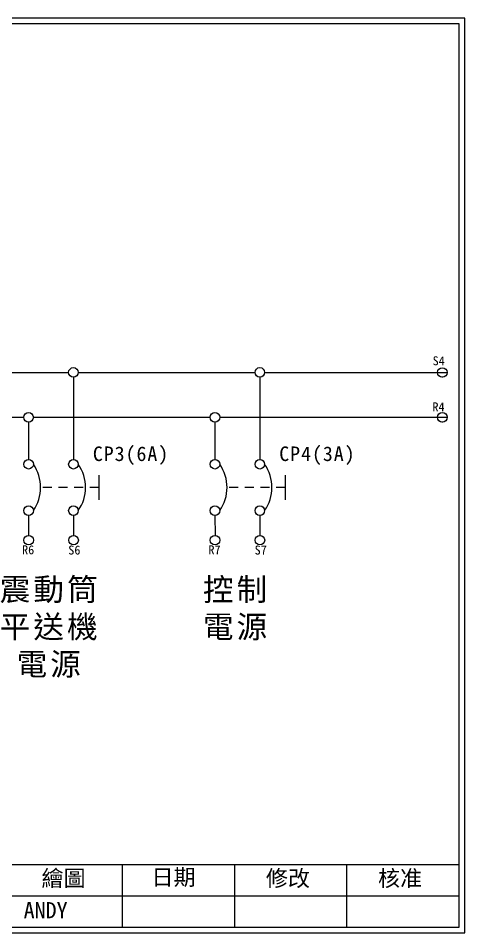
# Model space of a CAD drawing. Extents: x 10 to 297, y 3 to 207.
# Drawn here: x 197.5 to 297, y 3 to 207 of the extents above; entities that cross this region are included whole.
import ezdxf

# ---------------------------------------------------------------- set-up
doc = ezdxf.new("R2010")
doc.units = 0
doc.linetypes.add('HIDDEN9', pattern=[3.5, 2, -1.5])
doc.layers.get('0').update_dxf_attribs({"linetype": 'CONTINUOUS'})
doc.layers.add('圖框層', color=7, linetype='CONTINUOUS')
doc.layers.add('標尺寸層', color=3, linetype='CONTINUOUS')
doc.styles.add('STSL', font='kaiu.ttf')
doc.styles.add('標楷體', font='kaiu.ttf')

msp = doc.modelspace()

# ---------------------------------------------------------------- linework, layer by layer
at = {"color": 7, "linetype": 'HIDDEN9'}
for p, q in [((215.48, 102.32), (202.5, 102.32)), ((257.01, 102.32), (244.04, 102.32))]:
    msp.add_line(p, q, dxfattribs=at)
at = {"color": 7}
for centre in [(209.8, 127.98), (251.34, 127.98), (292.02, 127.96), (199.8, 117.97), (241.34, 117.97), (292.02, 117.96), (199.81, 107.5), (209.81, 107.5), (241.34, 107.5), (251.34, 107.5), (199.81, 97.15), (209.81, 97.15), (241.34, 97.15), (251.34, 97.15), (199.82, 90.56), (209.83, 90.56), (241.36, 90.56), (251.36, 90.56)]:
    msp.add_circle(centre, 1.07, dxfattribs=at)
for centre in [(193.45, 102.32), (203.45, 102.32), (234.99, 102.32), (244.99, 102.32)]:
    msp.add_arc(centre, 9.05, 325.1286, 34.8714, dxfattribs=at)
at = {"layer": '圖框層', "color": 7}
for p, q in [((297, 206.97), (10, 206.97)), ((297, 3), (297, 206.97)), ((295.75, 205.72), (11.25, 205.72)), ((295.75, 4.25), (295.75, 205.72)), ((11.25, 18.25), (295.75, 18.25)), ((220.75, 4.25), (220.75, 18.25)), ((245.75, 4.25), (245.75, 18.25)), ((270.75, 4.25), (270.75, 18.25)), ((145.75, 11.25), (295.75, 11.25)), ((11.25, 4.25), (295.75, 4.25)), ((10, 3), (297, 3))]:
    msp.add_line(p, q, dxfattribs=at)
at = {"layer": '標尺寸層', "color": 7}
for p, q in [((170.41, 127.96), (208.73, 127.96)), ((209.81, 126.91), (209.81, 108.57)), ((210.87, 127.96), (217.6, 127.96)), ((217.6, 127.96), (250.27, 127.96)), ((251.34, 126.91), (251.34, 108.57)), ((252.41, 127.96), (293.09, 127.96)), ((292.01, 126.89), (292.01, 126.82)), ((160.41, 117.96), (197.6, 117.96)), ((197.6, 117.96), (198.73, 117.96)), ((199.76, 116.9), (199.76, 108.57)), ((200.88, 117.96), (240.27, 117.96)), ((241.29, 116.9), (241.29, 108.57)), ((242.41, 117.96), (293.09, 117.96)), ((292.01, 116.89), (292.01, 116.82)), ((215.48, 105.06), (215.48, 99.59)), ((257.01, 105.06), (257.01, 99.59)), ((199.81, 96.08), (199.82, 91.63)), ((209.81, 96.08), (209.83, 91.63)), ((241.34, 96.08), (241.36, 91.63)), ((251.34, 96.08), (251.36, 91.63))]:
    msp.add_line(p, q, dxfattribs=at)

# ---------------------------------------------------------------- texts
at = {"color": 7, "attachment_point": 2, "style": '標楷體'}
for s, insert, char_height, width in [('\\pt6.5;{\\T1.1;CP3(6A)}', (222.64, 111.46), 3.25, 20.4577), ('\\pt6.5;{\\T1.1;CP4(3A)}', (264.18, 111.46), 3.25, 20.4577), ('{\\T1.1;震動筒\\P平送機\\P電源}', (204.63, 82.08), 5, 40.9985), ('{\\T1.1;控制\\P電源}', (246.17, 82.08), 5, 40.9985)]:
    msp.add_mtext(s, dxfattribs=dict(at, insert=insert, char_height=char_height, width=width))
at = {"layer": '圖框層', "color": 7, "style": 'STSL'}
for s, height, p in [('S4', 2, (289.85, 129.57)), ('R4', 2, (289.8, 119.29)), ('R6', 2, (198.35, 87.41)), ('S6', 2, (208.65, 87.36)), ('R7', 2, (239.89, 87.41)), ('S7', 2, (250.18, 87.36)), ('繪圖', 3.6, (202.69, 13.34)), ('日期', 3.6, (227.22, 13.59)), ('修改', 3.6, (252.69, 13.34)), ('核准', 3.6, (277.69, 13.34)), ('ANDY', 3.6, (198.71, 6.22))]:
    msp.add_text(s, height=height, dxfattribs=at).set_placement(p)

doc.saveas('drawing.dxf')
